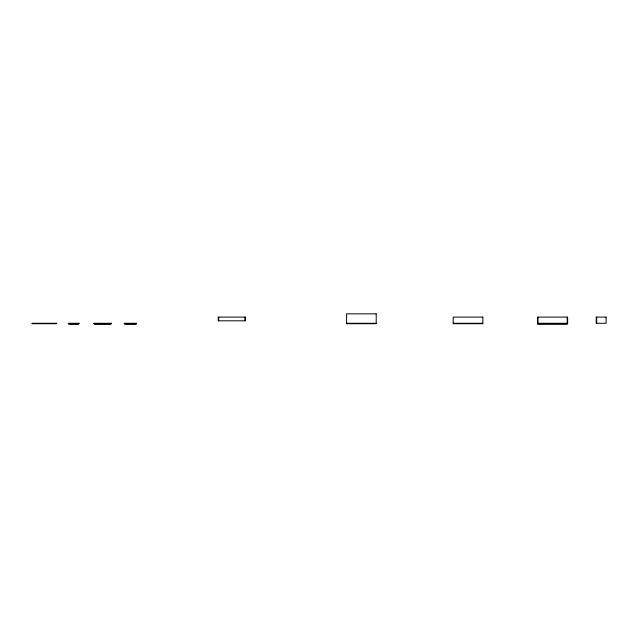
<?xml version="1.0" encoding="UTF-8"?>
<svg xmlns="http://www.w3.org/2000/svg" width="638" height="638" viewBox="0 0 638 638"><rect width="100%" height="100%" fill="white"/><g stroke="black" fill="none" stroke-linecap="round" stroke-linejoin="round"><path stroke-width="0.96" d="M346.586 323.275L376.213 323.275M453.203 323.275L482.838 323.275M537.555 323.275L567.19 323.275M537.555 323.713L567.637 323.713L567.637 317.102L537.555 317.102L537.555 324.16L567.19 324.16L567.19 317.102M596.666 317.102L596.666 323.275M538.001 317.102L538.001 323.275M244.952 317.102L244.952 320.802M218.674 317.102L218.674 320.802M136.125 323.713L136.125 324.16L134.897 324.16L134.897 323.713M134.451 323.713L134.451 324.16L133.214 324.16L133.214 323.713M132.768 323.713L132.768 324.16L131.532 324.16L131.532 323.713M131.093 323.713L131.093 324.16L129.857 324.16L129.857 323.713M129.41 323.713L129.41 324.16L128.174 324.16L128.174 323.713M127.736 323.713L127.736 324.16L126.499 324.16L126.499 323.713M126.053 323.713L126.053 324.16L124.817 324.16L124.817 323.713M110.765 323.713L110.765 324.16L109.537 324.16L109.537 323.713M109.09 323.713L109.09 324.16L107.854 324.16L107.854 323.713M107.407 323.713L107.407 324.16L106.179 324.16L106.179 323.713M105.733 323.713L105.733 324.16L104.496 324.16L104.496 323.713M104.05 323.713L104.05 324.16L102.814 324.16L102.814 323.713M102.375 323.713L102.375 324.16L101.139 324.16L101.139 323.713M100.692 323.713L100.692 324.16L99.456 324.16L99.456 323.713M99.018 323.713L99.018 324.16L97.781 324.16L97.781 323.713M97.335 323.713L97.335 324.16L96.099 324.16L96.099 323.713M95.66 323.713L95.66 324.16L94.424 324.16L94.424 323.713M78.498 323.713L78.498 324.16L77.262 324.16L77.262 323.713M76.815 323.713L76.815 324.16L75.579 324.16L75.579 323.713M75.14 323.713L75.14 324.16L73.904 324.16L73.904 323.713M73.458 323.713L73.458 324.16L72.222 324.16L72.222 323.713M71.775 323.713L71.775 324.16L70.547 324.16L70.547 323.713M70.1 323.713L70.1 324.16L68.864 324.16L68.864 323.713M376.213 313.84L346.586 313.84L346.586 323.713L376.213 323.713L376.213 313.84M245.391 317.102L218.228 317.102L218.228 320.802L245.391 320.802L245.391 317.102M482.838 317.102L453.203 317.102L453.203 323.713L482.838 323.713L482.838 317.102M606.1 317.102L596.219 317.102L596.219 323.275L606.1 323.275L606.1 317.102M56.591 323.275L31.9 323.275L31.9 323.713L56.591 323.713L56.591 323.275M79.04 323.275L68.418 323.275L68.418 323.713L79.04 323.713L79.04 323.275M111.53 323.275L93.754 323.275L93.754 323.713L111.53 323.713L111.53 323.275M136.548 323.275L124.203 323.275L124.203 323.713L136.548 323.713L136.548 323.275"/></g></svg>
